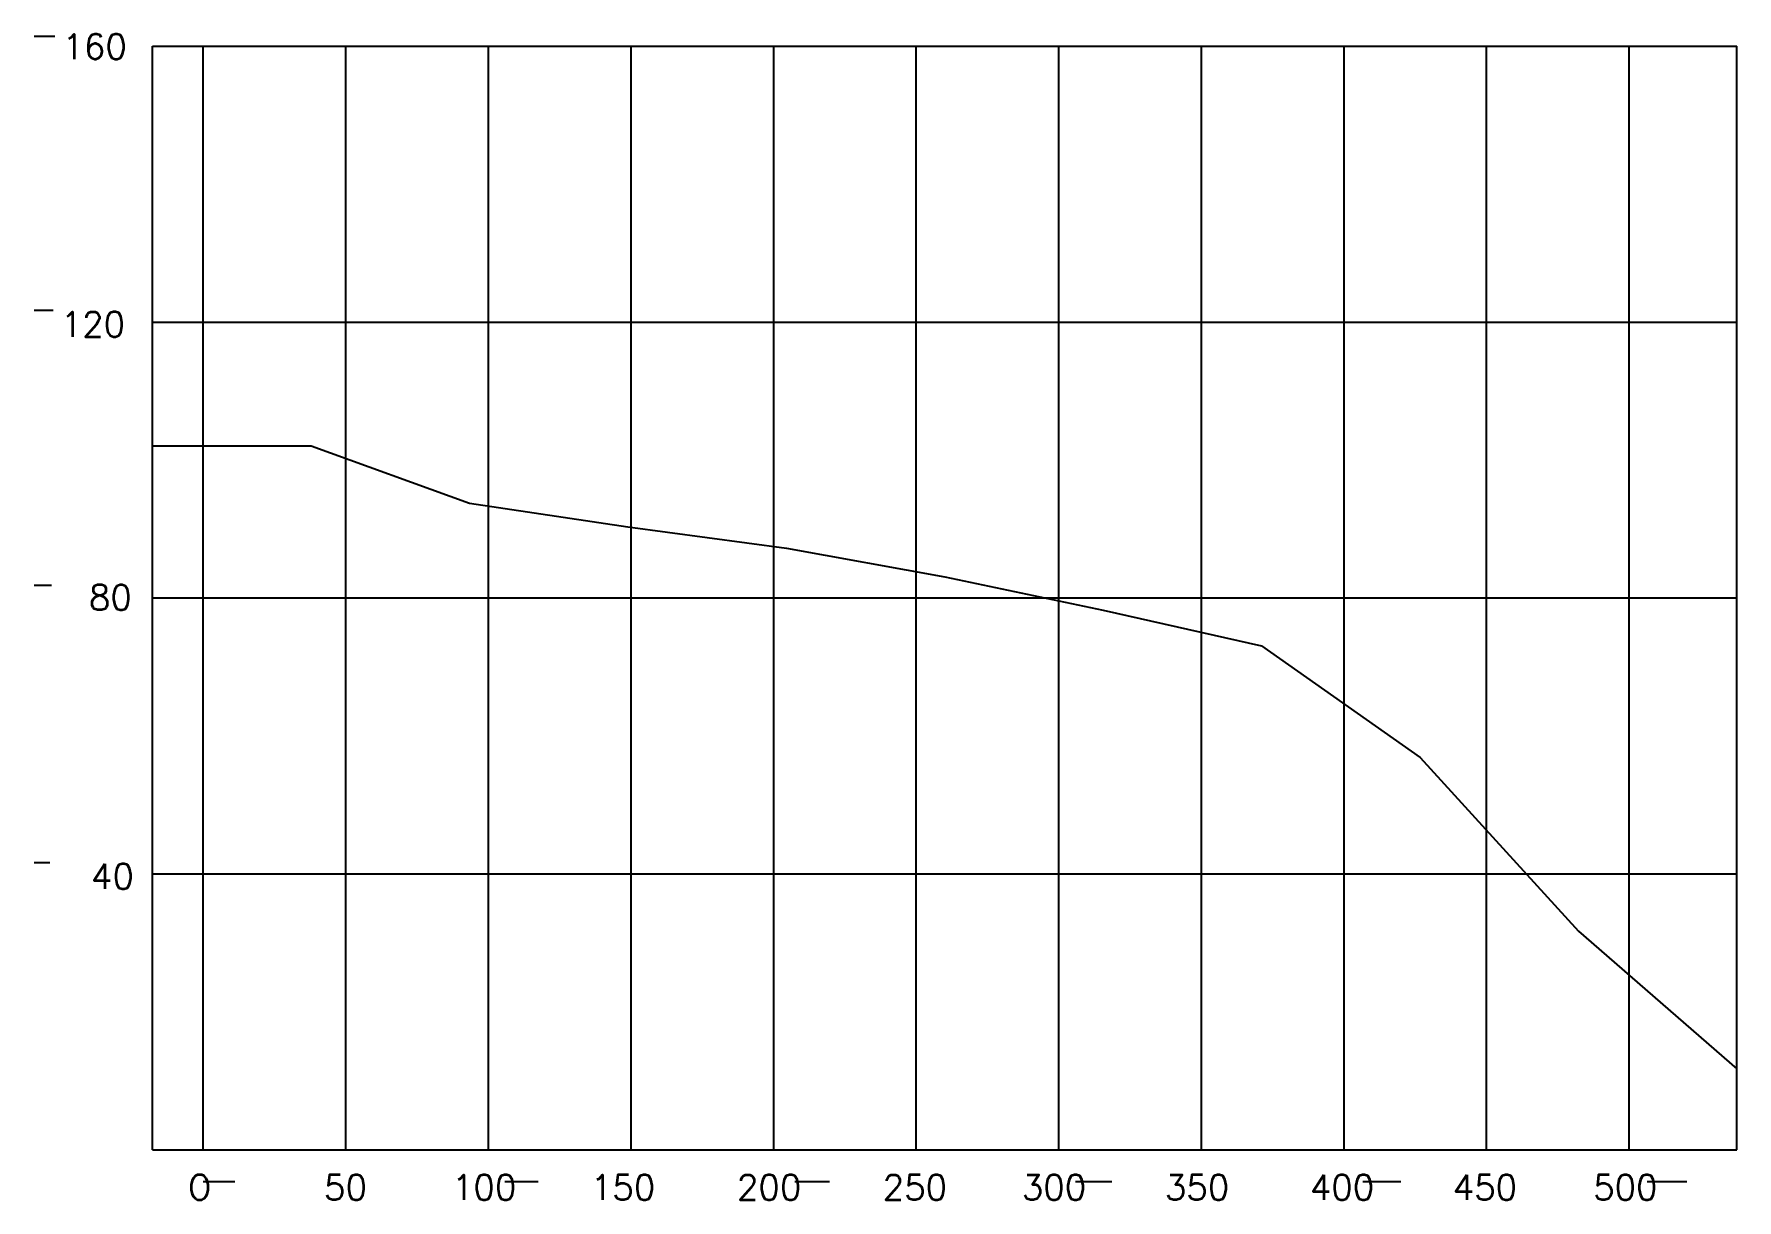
# Model space of a CAD drawing. Extents: x 325 to 1400, y 193 to 929.
import ezdxf
from ezdxf.enums import TextEntityAlignment as Align

# ---------------------------------------------------------------- set-up
doc = ezdxf.new("R2010")
doc.units = 0
doc.header["$MEASUREMENT"] = 0
doc.layers.get('0').update_dxf_attribs({"linetype": 'CONTINUOUS'})
doc.layers.add('-1', color=7, linetype='CONTINUOUS')
doc.layers.add('1', color=7, linetype='CONTINUOUS')
doc.styles.add('ROMANS', font='ROMANS', dxfattribs={"height": 0.2})

msp = doc.modelspace()

# ---------------------------------------------------------------- linework, layer by layer
at = {"layer": '-1', "color": 2, "linetype": 'Continuous'}
for p, q in [((325.2, 927.6), (336.2, 927.6)), ((325.2, 927.6), (338.2, 927.6)), ((325.2, 754.6), (336.2, 754.6)), ((325.2, 754.6), (337.2, 754.6)), ((325.2, 581.2), (336.2, 581.2)), ((325.2, 406.2), (335.2, 406.2)), ((432, 205), (452, 205)), ((622.4, 205), (643.4, 205)), ((805.3, 205), (827.3, 205)), ((982.5, 205), (1005.5, 205)), ((1163.8, 205), (1187.8, 205)), ((1343.4, 205), (1368.4, 205))]:
    msp.add_line(p, q, dxfattribs=at)
at = {"color": 7, "linetype": 'Continuous'}
for p, q in [((400, 921.2), (1400, 921.2)), ((400, 225), (400, 921.2)), ((1400, 225), (1400, 921.2)), ((400, 669), (500, 669)), ((500, 669), (600, 633)), ((600, 633), (700, 618)), ((700, 618), (800, 604.5)), ((800, 604.5), (900, 586.5)), ((900, 586.5), (1000, 565.5)), ((1000, 565.5), (1100, 543)), ((1100, 543), (1200, 472.5)), ((1200, 472.5), (1300, 363)), ((1300, 363), (1400, 276)), ((400, 225), (1400, 225))]:
    msp.add_line(p, q, dxfattribs=at)
at = {"layer": '1', "color": 4, "linetype": 'Continuous'}
for p, q in [((432, 225), (432, 921.2)), ((522, 225), (522, 921.2)), ((612, 225), (612, 921.2)), ((702, 225), (702, 921.2)), ((792, 225), (792, 921.2)), ((882, 225), (882, 921.2)), ((972, 225), (972, 921.2)), ((1062, 225), (1062, 921.2)), ((1152, 225), (1152, 921.2)), ((1242, 225), (1242, 921.2)), ((1332, 225), (1332, 921.2)), ((400, 747.1), (1400, 747.1)), ((400, 573.1), (1400, 573.1)), ((400, 399), (1400, 399))]:
    msp.add_line(p, q, dxfattribs=at)

# ---------------------------------------------------------------- texts
at = {"layer": '-1', "color": 7, "linetype": 'Continuous', "style": 'ROMANS'}
for s, height, p in [('160', 15.82, (343.1, 928.9)), ('120', 15.82, (342, 753.7)), ('80', 15.82, (359.8, 581.4)), ('40', 15.82, (361.1, 405.4)), ('O', 15.8, (422.3, 209.2)), ('50', 15.82, (508.2, 209.2)), ('100', 15.82, (588.9, 209.2)), ('150', 15.82, (676.6, 209.2)), ('200', 15.82, (768.8, 209.2)), ('250', 15.82, (860.8, 209.2)), ('300', 15.82, (948.6, 209.2)), ('350', 15.82, (1038.9, 209.2)), ('400', 15.82, (1130.4, 209.2)), ('450', 15.82, (1220.6, 209.2)), ('500', 15.82, (1309.2, 209.2))]:
    msp.add_text(s, height=height, dxfattribs=at).set_placement(p, align=Align.TOP_LEFT)

doc.saveas('drawing.dxf')
